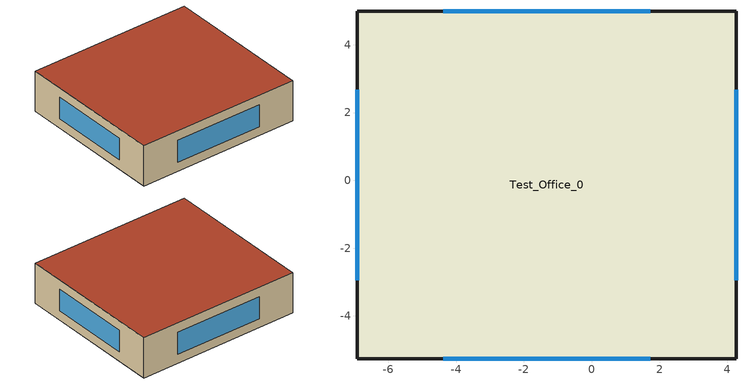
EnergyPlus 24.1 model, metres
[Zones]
Test_Office_0
 floor ground (Interior Floor): 4.26,-5.26 -6.91,-5.26 -6.91,4.99 4.26,4.99 z0
 wall outside (Exterior Wall): -6.91,-5.26 4.26,-5.26 4.26,4.99 -6.91,4.99 -6.91,-5.26 z0:2.81
 window (Exterior Window): -4.39,-5.26 1.73,-5.26 / 4.26,-2.95 4.26,2.67 / 1.73,4.99 -4.39,4.99 / -6.91,2.67 -6.91,-2.95 z0.64:2.17
 roof outside (Exterior Roof): -6.91,4.99 -6.91,-5.26 4.26,-5.26 4.26,4.99 z2.81
[Building]
Building 1: North Axis=0; Terrain=City; Solar Distribution=FullInteriorAndExteriorWithReflections
[Site:Location]
Shanghai: Latitude=31.4; Longitude=121.45; Time Zone=8; Elevation=5.5
[SizingPeriod:DesignDay] Day of Month=21; DryBulb Temperature Range Modifier Type=DefaultMultipliers; Barometric Pressure=101289; Rain Indicator=No; Snow Indicator=No; Daylight Saving Time Indicator=No; Begin Environment Reset Mode=FullResetAtBeginEnvironment
Name | Month | Day Type | Maximum DryBulb Temperature | Daily DryBulb Temperature Range | Humidity Condition Type | Wetbulb or DewPoint at Maximum DryBulb | Wind Speed | Wind Direction | Solar Model Indicator | ASHRAE Clear Sky Optical Depth for Beam Irradiance taub | ASHRAE Clear Sky Optical Depth for Diffuse Irradiance taud | Enthalpy at Maximum DryBulb | Sky Clearness
New York Laguardia Arpt Ann Clg .4% Condns DB=>MWB | 7 | SummerDesignDay | 33.5 | 7.7 | Wetbulb | 23.5 | 5.6 | 270 | ASHRAETau | 0.532 | 1.821
New York Laguardia Arpt Ann Clg .4% Condns DP=>MDB | 7 | SummerDesignDay | 27.2 | 7.7 | Dewpoint | 23.5 | 5.6 | 270 | ASHRAETau | 0.532 | 1.821
New York Laguardia Arpt Ann Clg .4% Condns Enth=>MDB | 7 | SummerDesignDay | 30.8 | 7.7 | Enthalpy |  | 5.6 | 270 | ASHRAETau | 0.532 | 1.821 | 76200
New York Laguardia Arpt Ann Clg .4% Condns WB=>MDB | 7 | SummerDesignDay | 30.7 | 7.7 | Wetbulb | 25.1 | 5.6 | 270 | ASHRAETau | 0.532 | 1.821
New York Laguardia Arpt Ann Htg 99.6% Condns DB | 1 | WinterDesignDay | -10.8 | 0 | Wetbulb | -10.8 | 7.5 | 320 | ASHRAEClearSky |  |  |  | 0
New York Laguardia Arpt Ann Htg Wind 99.6% Condns WS=>MCDB | 1 | WinterDesignDay | 0 | 0 | Wetbulb | 0 | 14.4 | 320 | ASHRAEClearSky |  |  |  | 0
New York Laguardia Arpt Ann Hum_n 99.6% Condns DP=>MCDB | 1 | WinterDesignDay | -9.3 | 0 | Dewpoint | -20.1 | 7.5 | 320 | ASHRAEClearSky |  |  |  | 0
[Material] Thermal Absorptance=0.9
Name | Roughness | Thickness | Conductivity | Density | Specific Heat | Solar Absorptance | Visible Absorptance
F16 Acoustic tile | MediumSmooth | 0.0191 | 0.06 | 368 | 590 | 0.3 | 0.3
G01a 19mm gypsum board | MediumSmooth | 0.019 | 0.16 | 800 | 1090 | 0.4 | 0.4
I02 50mm insulation board | MediumRough | 0.0508 | 0.03 | 43 | 1210 | 0.7 | 0.7
M01 100mm brick | MediumRough | 0.1016 | 0.89 | 1920 | 790 | 0.7 | 0.7
M11 100mm lightweight concrete | MediumRough | 0.1016 | 0.53 | 1280 | 840 | 0.5 | 0.5
M15 200mm heavyweight concrete | MediumRough | 0.2032 | 1.95 | 2240 | 900 | 0.7 | 0.7
[Material:AirGap]
Name | Thermal Resistance
Material Air Gap 1 | 0.18
Material Air Gap 2 | 0.15
[WindowMaterial:Glazing]
Clear 3mm: Optical Data Type=SpectralAverage; Thickness=0.003; Solar Transmittance at Normal Incidence=0.837; Front Side Solar Reflectance at Normal Incidence=0.075; Back Side Solar Reflectance at Normal Incidence=0; Visible Transmittance at Normal Incidence=0.898; Front Side Visible Reflectance at Normal Incidence=0.081; Back Side Visible Reflectance at Normal Incidence=0; Infrared Transmittance at Normal Incidence=0; Front Side Infrared Hemispherical Emissivity=0.84; Back Side Infrared Hemispherical Emissivity=0.84; Conductivity=0.9; Dirt Correction Factor for Solar and Visible Transmittance=1
[WindowMaterial:Gas]
Air 13mm: Gas Type=Air; Thickness=0.0127
[Construction]
Exterior Roof: M11 100mm lightweight concrete, Material Air Gap 1, F16 Acoustic tile
Exterior Wall: M01 100mm brick, M15 200mm heavyweight concrete, I02 50mm insulation board, Material Air Gap 2, G01a 19mm gypsum board
Exterior Window: Clear 3mm, Air 13mm, Clear 3mm
Interior Floor: F16 Acoustic tile, Material Air Gap 1, M11 100mm lightweight concrete
[Space]
Test_Office_0_space: Zone=Test_Office_0; Space Type=Office:OpenOffice:Test_Office_0
[SpaceList]
Office:OpenOffice:Test_Office_0: Test_Office_0_space
[Zone]
Test_Office_0: Multiplier=1; Part of Total Floor Area=Yes
[People]
Office:OpenOffice:Test_Office_0_PeopleObject: Zone or ZoneList or Space or SpaceList=Office:OpenOffice:Test_Office_0; Number of People Schedule=Medium Office Bldg Occ; Number of People Calculation Method=People/Area; People per Floor Area=0.0565108; Fraction Radiant=0.3; Activity Level Schedule=Medium Office Activity
[Lights]
Office:OpenOffice:Test_Office_0_LightsObject: Zone or ZoneList or Space or SpaceList=Office:OpenOffice:Test_Office_0; Schedule=Office Bldg Light; Design Level Calculation Method=Watts/Area; Watts per Floor Area=11.8404; Fraction Replaceable=1; EndUse Subcategory=General
[ElectricEquipment]
Test_Office_0_ElectricEquipmentObject: Zone or ZoneList or Space or SpaceList=Office:OpenOffice:Test_Office_0; Schedule=Medium Office Bldg Equip; Design Level Calculation Method=Watts/Area; Watts per Floor Area=7.64241; EndUse Subcategory=ElectricEquipment
[ZoneInfiltration:DesignFlowRate]
Space Infiltration Design Flow Rate 1: Zone or ZoneList or Space or SpaceList=Office:OpenOffice:Test_Office_0; Schedule=Medium Office Infil Quarter On; Design Flow Rate Calculation Method=Flow/Area; Flow Rate per Floor Area=0.000226568
[DesignSpecification:OutdoorAir]
Test_Office_0_DSOA: Outdoor Air Method=Sum; Outdoor Air Flow per Person=0.0023595; Outdoor Air Flow per Zone Floor Area=0.000304801; Outdoor Air Flow per Zone=0; Outdoor Air Flow Air Changes per Hour=0
[DesignSpecification:OutdoorAir:SpaceList]
Test_Office_0 DSOA Space List: Space 1=Test_Office_0_space; Space 1 Design Specification Outdoor Air Object=Test_Office_0_DSOA
[Sizing:Zone]
Test_Office_0: Zone Cooling Design Supply Air Temperature Input Method=SupplyAirTemperature; Zone Cooling Design Supply Air Temperature=14; Zone Cooling Design Supply Air Temperature Difference=11.11; Zone Heating Design Supply Air Temperature Input Method=SupplyAirTemperature; Zone Heating Design Supply Air Temperature=40; Zone Heating Design Supply Air Temperature Difference=11.11; Zone Cooling Design Supply Air Humidity Ratio=0.0085; Zone Heating Design Supply Air Humidity Ratio=0.008; Design Specification Outdoor Air Object=Test_Office_0 DSOA Space List; Cooling Design Air Flow Method=DesignDay; Cooling Design Air Flow Rate=0; Cooling Minimum Air Flow per Zone Floor Area=0.000762; Cooling Minimum Air Flow=0; Cooling Minimum Air Flow Fraction=0; Heating Design Air Flow Method=DesignDay; Heating Design Air Flow Rate=0; Heating Maximum Air Flow per Zone Floor Area=0.002032; Heating Maximum Air Flow=0.141576; Heating Maximum Air Flow Fraction=0.3; Account for Dedicated Outdoor Air System=No; Zone Load Sizing Method=Sensible Load Only No Latent Load; Zone Latent Cooling Design Supply Air Humidity Ratio Input Method=HumidityRatioDifference; Zone Cooling Design Supply Air Humidity Ratio Difference=0.005; Zone Latent Heating Design Supply Air Humidity Ratio Input Method=HumidityRatioDifference; Zone Humidification Design Supply Air Humidity Ratio Difference=0.005
[ZoneControl:Thermostat]
Test_Office_0 Thermostat: Zone or ZoneList=Test_Office_0; Control Type Schedule=Test_Office_0 Thermostat Schedule; Control 1=dualSetPtThermostatTest_Office_0; Temperature Difference Between Cutout And Setpoint=0
[ThermostatSetpoint:DualSetpoint]
dualSetPtThermostatTest_Office_0: Heating Setpoint Temperature Schedule=Medium Office HtgSetp; Cooling Setpoint Temperature Schedule=Medium Office ClgSetp
[ZONEHVAC:TERMINALUNIT:VARIABLEREFRIGERANTFLOW]
Test_Office_0 VRF Terminal: Terminal Unit Availability Schedule=Always On Discrete hvac_library; Cooling Supply Air Flow Rate=Autosize; No Cooling Supply Air Flow Rate=Autosize; Heating Supply Air Flow Rate=Autosize; No Heating Supply Air Flow Rate=Autosize; Cooling Outdoor Air Flow Rate=0; Heating Outdoor Air Flow Rate=0; No Load Outdoor Air Flow Rate=0; Supply Air Fan Operating Mode Schedule=Always On Discrete hvac_library; Supply Air Fan Placement=BlowThrough; Supply Air Fan Object=Test_Office_0 VRF Terminal Fan OnOff; Outside Air Mixer Object=Test_Office_0 VRF Terminal OA Mixer; Cooling Coil Object=Test_Office_0 VRF Terminal Cooling Coil; Heating Coil Object=Test_Office_0 VRF Terminal Heating Coil; Zone Terminal Unit On Parasitic Electric Energy Use=30; Zone Terminal Unit Off Parasitic Electric Energy Use=20; Rated Heating Capacity Sizing Ratio=1; Maximum Supply Air Temperature from Supplemental Heater=Autosize; Maximum Outdoor DryBulb Temperature for Supplemental Heater Operation=21
[ZONEHVAC:BASEBOARD:CONVECTIVE:ELECTRIC]
Test_Office_0 Baseboard: Availability Schedule=Always On Discrete hvac_library; Heating Design Capacity Method=HeatingDesignCapacity; Heating Design Capacity=AutoSize; Fraction of Autosized Heating Design Capacity=1; Efficiency=1
[Zone equipment]
Test_Office_0: Test_Office_0 VRF Terminal, Test_Office_0 Baseboard
[FAN:ONOFF]
Test_Office_0 VRF Terminal Fan OnOff: Availability Schedule=Always On Discrete hvac_library; Fan Total Efficiency=0.6; Pressure Rise=500; Maximum Flow Rate=Autosize; Motor Efficiency=0.93; Motor In Airstream Fraction=1; Fan Power Ratio Function of Speed Ratio Curve=Test_Office_0 VRF Terminal Fan OnOff Power Ratio Curve; Fan Efficiency Ratio Function of Speed Ratio Curve=Test_Office_0 VRF Terminal Fan OnOff Efficiency Curve; EndUse Subcategory=General
[COIL:COOLING:DX:VARIABLEREFRIGERANTFLOW]
Test_Office_0 VRF Terminal Cooling Coil: Availability Schedule=Always On Discrete hvac_library; Gross Rated Total Cooling Capacity=Autosize; Gross Rated Sensible Heat Ratio=Autosize; Rated Air Flow Rate=Autosize; Cooling Capacity Ratio Modifier Function of Temperature Curve=Test_Office_0 VRF Terminal Cooling Coil VRFTUCoolCapFT; Cooling Capacity Modifier Curve Function of Flow Fraction=Test_Office_0 VRF Terminal Cooling Coil VRFACCoolCapFFF
[COIL:HEATING:DX:VARIABLEREFRIGERANTFLOW]
Test_Office_0 VRF Terminal Heating Coil: Availability Schedule=Always On Discrete hvac_library; Gross Rated Heating Capacity=Autosize; Rated Air Flow Rate=Autosize; Heating Capacity Ratio Modifier Function of Temperature Curve=Test_Office_0 VRF Terminal Heating Coil VRFTUHeatCAPFT; Heating Capacity Modifier Function of Flow Fraction Curve=Test_Office_0 VRF Terminal Heating Coil VRFACHeatCapFFF
[AIRCONDITIONER:VARIABLEREFRIGERANTFLOW]
Heat Pump=My VRF System; Availability Schedule=Always On Discrete hvac_library; Gross Rated Total Cooling Capacity=Autosize; Gross Rated Cooling COP=3.3; Minimum Condenser Inlet Node Temperature in Cooling Mode=-6; Maximum Condenser Inlet Node Temperature in Cooling Mode=43; Cooling Capacity Ratio Modifier Function of Low Temperature Curve=CapRatioLowTempCurve_Cooling; Cooling Capacity Ratio Boundary Curve=CapRatioBoundary_Cooling; Cooling Capacity Ratio Modifier Function of High Temperature Curve=CapRatioHighTempCurve_Cooling; Cooling Energy Input Ratio Modifier Function of Low Temperature Curve=EIRRatioLowTempCurve_Cooling; Cooling Energy Input Ratio Boundary Curve=EIRRatioBoundary_Cooling; Cooling Energy Input Ratio Modifier Function of High Temperature Curve=EIRRatioHighTempCurve_Cooling; Cooling Energy Input Ratio Modifier Function of Low PartLoad Ratio Curve=EIRRatioLowPLR_Cooling; Cooling Energy Input Ratio Modifier Function of High PartLoad Ratio Curve=EIRRatioHighPLR_Cooling; Cooling Combination Ratio Correction Factor Curve=CombinationRatio_Cooling; Cooling PartLoad Fraction Correlation Curve=PLRFractionCorrelation_Cooling; Gross Rated Heating Capacity=Autosize; Rated Heating Capacity Sizing Ratio=1; Gross Rated Heating COP=3.5; Minimum Condenser Inlet Node Temperature in Heating Mode=-20; Maximum Condenser Inlet Node Temperature in Heating Mode=16; Heating Capacity Ratio Modifier Function of Low Temperature Curve=CapRatioLowTempCurve_Heating; Heating Capacity Ratio Boundary Curve=CapRatioBoundary_Heating; Heating Capacity Ratio Modifier Function of High Temperature Curve=CapRatioHighTempCurve_Heating; Heating Energy Input Ratio Modifier Function of Low Temperature Curve=EIRRatioLowTempCurve_Heating; Heating Energy Input Ratio Boundary Curve=EIRRatioBoundary_Heating; Heating Energy Input Ratio Modifier Function of High Temperature Curve=EIRRatioHighTempCurve_Heating; Heating Performance Curve Outdoor Temperature Type=WetBulbTemperature; Heating Energy Input Ratio Modifier Function of Low PartLoad Ratio Curve=EIRRatioLowPLR_Heating; Heating Energy Input Ratio Modifier Function of High PartLoad Ratio Curve=EIRRatioHighPLR_Heating; Heating Combination Ratio Correction Factor Curve=CombinationRatio_Heating; Heating PartLoad Fraction Correlation Curve=PLRFractionCorrelation_Heating; Minimum Heat Pump PartLoad Ratio=0.15; Master Thermostat Priority Control Type=LoadPriority; Zone Terminal Unit List=My VRF System Terminal List; Heat Pump Waste Heat Recovery=No; Equivalent Piping Length used for Piping Correction Factor in Cooling Mode=30; Vertical Height used for Piping Correction Factor=10; Piping Correction Factor for Length in Cooling Mode Curve=PipingCorrectionFactorCurve_Cooling; Piping Correction Factor for Height in Cooling Mode Coefficient=-0.000386; Equivalent Piping Length used for Piping Correction Factor in Heating Mode=30; Piping Correction Factor for Length in Heating Mode Curve=PipingCorrectionFactorCurve_Heating; Piping Correction Factor for Height in Heating Mode Coefficient=0; Crankcase Heater Power per Compressor=15; Number of Compressors=3; Ratio of Compressor Size to Total Compressor Capacity=0.333333; Maximum Outdoor DryBulb Temperature for Crankcase Heater=7; Defrost Strategy=Resistive; Defrost Control=Timed; Defrost Time Period Fraction=0.058333; Resistive Defrost Heater Capacity=1e-07; Maximum Outdoor Drybulb Temperature for Defrost Operation=7; Condenser Type=AirCooled; Evaporative Condenser Effectiveness=0.9; Evaporative Condenser Air Flow Rate=Autosize; Evaporative Condenser Pump Rated Power Consumption=Autosize; Basin Heater Capacity=0; Basin Heater Setpoint Temperature=2; Fuel Type=Electricity; Minimum Condenser Inlet Node Temperature in Heat Recovery Mode=0; Maximum Condenser Inlet Node Temperature in Heat Recovery Mode=20; Heat Recovery Cooling Capacity Modifier Curve=HeatRecoveryCapModifier_Cooling; Initial Heat Recovery Cooling Capacity Fraction=0.5; Heat Recovery Cooling Capacity Time Constant=0.083; Heat Recovery Cooling Energy Modifier Curve=HeatRecoveryEnergyModifier_Cooling; Initial Heat Recovery Cooling Energy Fraction=1; Heat Recovery Cooling Energy Time Constant=0; Heat Recovery Heating Capacity Modifier Curve=HeatRecoveryCapModifier_Heating; Initial Heat Recovery Heating Capacity Fraction=0.5; Heat Recovery Heating Capacity Time Constant=0.083; Heat Recovery Heating Energy Modifier Curve=HeatRecoveryEnergyModifier_Heating; Initial Heat Recovery Heating Energy Fraction=0.5; Heat Recovery Heating Energy Time Constant=0
[ZONETERMINALUNITLIST]
My VRF System Terminal List: Zone Terminal Unit Name 1=Test_Office_0 VRF Terminal
[Controller:MechanicalVentilation]
Controller Mechanical Ventilation 1: Availability Schedule=Always On Discrete; Demand Controlled Ventilation=No; System Outdoor Air Method=ZoneSum; Zone or ZoneList 1=Test_Office_0; Design Specification Outdoor Air Object Name 1=Test_Office_0_DSOA
[Schedule:Day:Interval]
Office Bldg Light Default Schedule: No, 05:00, 0.05, 07:00, 0.1, 08:00, 0.3, 17:00, 0.9, 18:00, 0.7, 20:00, 0.5, 22:00, 0.3, 23:00, 0.1, 24:00, 0.05
Office Bldg Light Rule 2 Day Schedule: No, 06:00, 0.05, 08:00, 0.1, 14:00, 0.5, 17:00, 0.15, 24:00, 0.05
Office Bldg Light Summer Design Day; Medium Office Bldg Equip Summer Design Day; Medium Office Infil Quarter On Rule 1 Day Schedule: No, 24:00, 1
Office Bldg Light Winter Design Day; Medium Office Bldg Occ Winter Design Day; Medium Office Bldg Occ Rule 1 Day Schedule; Medium Office Bldg Equip Winter Design Day: No, 24:00, 0
Office Bldg Light Rule 1 Day Schedule: No, 24:00, 0.05
Medium Office Bldg Occ Default Schedule: No, 06:00, 0, 07:00, 0.1, 08:00, 0.2, 12:00, 0.95, 13:00, 0.5, 17:00, 0.95, 18:00, 0.7, 20:00, 0.4, 22:00, 0.1, 24:00, 0.05
Medium Office Bldg Occ Rule 2 Day Schedule: No, 06:00, 0, 08:00, 0.1, 14:00, 0.5, 17:00, 0.1, 24:00, 0
Medium Office Bldg Occ Summer Design Day: No, 06:00, 0, 22:00, 1, 24:00, 0.05
Medium Office Activity Default Schedule; Medium Office Activity Summer Design Day; Medium Office Activity Winter Design Day: No, 24:00, 120
Medium Office Bldg Equip Default Schedule: No, 08:00, 0.4, 12:00, 0.9, 13:00, 0.8, 17:00, 0.9, 18:00, 0.8, 20:00, 0.6, 22:00, 0.5, 24:00, 0.4
Medium Office Bldg Equip Rule 2 Day Schedule: No, 06:00, 0.3, 08:00, 0.4, 14:00, 0.5, 17:00, 0.35, 24:00, 0.3
Medium Office Bldg Equip Rule 1 Day Schedule: No, 24:00, 0.3
Medium Office HtgSetp Default Schedule: No, 06:00, 15.6, 22:00, 21, 24:00, 15.6
Medium Office HtgSetp Rule 2 Day Schedule: No, 06:00, 15.6, 18:00, 21, 24:00, 15.6
Medium Office HtgSetp Summer Design Day; Medium Office HtgSetp Rule 1 Day Schedule: No, 24:00, 15.6
Medium Office HtgSetp Winter Design Day: No, 24:00, 21
Medium Office ClgSetp Default Schedule; Medium Office ClgSetp Summer Design Day: No, 06:00, 26.7, 22:00, 24, 24:00, 26.7
Medium Office ClgSetp Rule 2 Day Schedule: No, 06:00, 26.7, 18:00, 24, 24:00, 26.7
Medium Office ClgSetp Winter Design Day; Medium Office ClgSetp Rule 1 Day Schedule: No, 24:00, 26.7
Medium Office Infil Quarter On Default Schedule; Medium Office Infil Quarter On Summer Design Day: No, 06:00, 1, 22:00, 0.25, 24:00, 1
Medium Office Infil Quarter On Rule 2 Day Schedule; Medium Office Infil Quarter On Winter Design Day: No, 06:00, 1, 18:00, 0.25, 24:00, 1
[Schedule:Week:Daily]
Schedule:Week:Daily {77782ce5-1a70-49a7-b72d-db0988271982}: Office Bldg Light Default Schedule, Office Bldg Light Default Schedule, Office Bldg Light Default Schedule, Office Bldg Light Default Schedule, Office Bldg Light Default Schedule, Office Bldg Light Default Schedule, Office Bldg Light Rule 2 Day Schedule, Office Bldg Light Default Schedule, Office Bldg Light Summer Design Day, Office Bldg Light Winter Design Day, Office Bldg Light Default Schedule, Office Bldg Light Default Schedule
Schedule:Week:Daily {1558189b-593c-4115-b061-465417357844}: Office Bldg Light Rule 1 Day Schedule, Office Bldg Light Default Schedule, Office Bldg Light Default Schedule, Office Bldg Light Default Schedule, Office Bldg Light Default Schedule, Office Bldg Light Default Schedule, Office Bldg Light Rule 2 Day Schedule, Office Bldg Light Default Schedule, Office Bldg Light Summer Design Day, Office Bldg Light Winter Design Day, Office Bldg Light Default Schedule, Office Bldg Light Default Schedule
Schedule:Week:Daily {cc8d6e51-368d-451a-9b6a-4139d773ba0e}: Medium Office Bldg Occ Default Schedule, Medium Office Bldg Occ Default Schedule, Medium Office Bldg Occ Default Schedule, Medium Office Bldg Occ Default Schedule, Medium Office Bldg Occ Default Schedule, Medium Office Bldg Occ Default Schedule, Medium Office Bldg Occ Rule 2 Day Schedule, Medium Office Bldg Occ Default Schedule, Medium Office Bldg Occ Summer Design Day, Medium Office Bldg Occ Winter Design Day, Medium Office Bldg Occ Default Schedule, Medium Office Bldg Occ Default Schedule
Schedule:Week:Daily {ff233f80-dcaf-4b18-966b-1bf7394c094d}: Medium Office Bldg Occ Rule 1 Day Schedule, Medium Office Bldg Occ Default Schedule, Medium Office Bldg Occ Default Schedule, Medium Office Bldg Occ Default Schedule, Medium Office Bldg Occ Default Schedule, Medium Office Bldg Occ Default Schedule, Medium Office Bldg Occ Rule 2 Day Schedule, Medium Office Bldg Occ Default Schedule, Medium Office Bldg Occ Summer Design Day, Medium Office Bldg Occ Winter Design Day, Medium Office Bldg Occ Default Schedule, Medium Office Bldg Occ Default Schedule
Schedule:Week:Daily {28c29561-b365-4a14-8672-9021b01eb02f}: Medium Office Activity Default Schedule, Medium Office Activity Default Schedule, Medium Office Activity Default Schedule, Medium Office Activity Default Schedule, Medium Office Activity Default Schedule, Medium Office Activity Default Schedule, Medium Office Activity Default Schedule, Medium Office Activity Default Schedule, Medium Office Activity Summer Design Day, Medium Office Activity Winter Design Day, Medium Office Activity Default Schedule, Medium Office Activity Default Schedule
Schedule:Week:Daily {6e8d415d-8fa0-48d6-ac4d-d47d8b98405b}: Medium Office Bldg Equip Default Schedule, Medium Office Bldg Equip Default Schedule, Medium Office Bldg Equip Default Schedule, Medium Office Bldg Equip Default Schedule, Medium Office Bldg Equip Default Schedule, Medium Office Bldg Equip Default Schedule, Medium Office Bldg Equip Rule 2 Day Schedule, Medium Office Bldg Equip Default Schedule, Medium Office Bldg Equip Summer Design Day, Medium Office Bldg Equip Winter Design Day, Medium Office Bldg Equip Default Schedule, Medium Office Bldg Equip Default Schedule
Schedule:Week:Daily {2f904850-a863-4ee8-bc0d-29bfee0f8749}: Medium Office Bldg Equip Rule 1 Day Schedule, Medium Office Bldg Equip Default Schedule, Medium Office Bldg Equip Default Schedule, Medium Office Bldg Equip Default Schedule, Medium Office Bldg Equip Default Schedule, Medium Office Bldg Equip Default Schedule, Medium Office Bldg Equip Rule 2 Day Schedule, Medium Office Bldg Equip Default Schedule, Medium Office Bldg Equip Summer Design Day, Medium Office Bldg Equip Winter Design Day, Medium Office Bldg Equip Default Schedule, Medium Office Bldg Equip Default Schedule
Schedule:Week:Daily {ecb93216-4e3a-48b3-b436-2bda810a97af}: Medium Office HtgSetp Default Schedule, Medium Office HtgSetp Default Schedule, Medium Office HtgSetp Default Schedule, Medium Office HtgSetp Default Schedule, Medium Office HtgSetp Default Schedule, Medium Office HtgSetp Default Schedule, Medium Office HtgSetp Rule 2 Day Schedule, Medium Office HtgSetp Default Schedule, Medium Office HtgSetp Summer Design Day, Medium Office HtgSetp Winter Design Day, Medium Office HtgSetp Default Schedule, Medium Office HtgSetp Default Schedule
Schedule:Week:Daily {7658c4fb-bb29-427e-bf3f-5def4335bcf1}: Medium Office HtgSetp Rule 1 Day Schedule, Medium Office HtgSetp Default Schedule, Medium Office HtgSetp Default Schedule, Medium Office HtgSetp Default Schedule, Medium Office HtgSetp Default Schedule, Medium Office HtgSetp Default Schedule, Medium Office HtgSetp Rule 2 Day Schedule, Medium Office HtgSetp Default Schedule, Medium Office HtgSetp Summer Design Day, Medium Office HtgSetp Winter Design Day, Medium Office HtgSetp Default Schedule, Medium Office HtgSetp Default Schedule
Schedule:Week:Daily {8e0b014c-04b7-4e6c-a258-14b421fd36f8}: Medium Office ClgSetp Default Schedule, Medium Office ClgSetp Default Schedule, Medium Office ClgSetp Default Schedule, Medium Office ClgSetp Default Schedule, Medium Office ClgSetp Default Schedule, Medium Office ClgSetp Default Schedule, Medium Office ClgSetp Rule 2 Day Schedule, Medium Office ClgSetp Default Schedule, Medium Office ClgSetp Summer Design Day, Medium Office ClgSetp Winter Design Day, Medium Office ClgSetp Default Schedule, Medium Office ClgSetp Default Schedule
Schedule:Week:Daily {edd3bcc3-8268-4813-9843-1db4b5a04d2a}: Medium Office ClgSetp Rule 1 Day Schedule, Medium Office ClgSetp Default Schedule, Medium Office ClgSetp Default Schedule, Medium Office ClgSetp Default Schedule, Medium Office ClgSetp Default Schedule, Medium Office ClgSetp Default Schedule, Medium Office ClgSetp Rule 2 Day Schedule, Medium Office ClgSetp Default Schedule, Medium Office ClgSetp Summer Design Day, Medium Office ClgSetp Winter Design Day, Medium Office ClgSetp Default Schedule, Medium Office ClgSetp Default Schedule
Schedule:Week:Daily {10ec3e5a-5294-46cc-8ada-f12e209007b8}: Medium Office Infil Quarter On Default Schedule, Medium Office Infil Quarter On Default Schedule, Medium Office Infil Quarter On Default Schedule, Medium Office Infil Quarter On Default Schedule, Medium Office Infil Quarter On Default Schedule, Medium Office Infil Quarter On Default Schedule, Medium Office Infil Quarter On Rule 2 Day Schedule, Medium Office Infil Quarter On Default Schedule, Medium Office Infil Quarter On Summer Design Day, Medium Office Infil Quarter On Winter Design Day, Medium Office Infil Quarter On Default Schedule, Medium Office Infil Quarter On Default Schedule
Schedule:Week:Daily {20898e88-71dc-48a1-8bf4-30a1d78b98f6}: Medium Office Infil Quarter On Rule 1 Day Schedule, Medium Office Infil Quarter On Default Schedule, Medium Office Infil Quarter On Default Schedule, Medium Office Infil Quarter On Default Schedule, Medium Office Infil Quarter On Default Schedule, Medium Office Infil Quarter On Default Schedule, Medium Office Infil Quarter On Rule 2 Day Schedule, Medium Office Infil Quarter On Default Schedule, Medium Office Infil Quarter On Summer Design Day, Medium Office Infil Quarter On Winter Design Day, Medium Office Infil Quarter On Default Schedule, Medium Office Infil Quarter On Default Schedule
[Schedule:Year]
Office Bldg Light: Schedule:Week:Daily {77782ce5-1a70-49a7-b72d-db0988271982}, 1, 1, 1, 3, Schedule:Week:Daily {1558189b-593c-4115-b061-465417357844}, 1, 4, 12, 31
Medium Office Bldg Occ: Schedule:Week:Daily {cc8d6e51-368d-451a-9b6a-4139d773ba0e}, 1, 1, 1, 3, Schedule:Week:Daily {ff233f80-dcaf-4b18-966b-1bf7394c094d}, 1, 4, 12, 31
Medium Office Activity: Schedule:Week:Daily {28c29561-b365-4a14-8672-9021b01eb02f}, 1, 1, 12, 31
Medium Office Bldg Equip: Schedule:Week:Daily {6e8d415d-8fa0-48d6-ac4d-d47d8b98405b}, 1, 1, 1, 3, Schedule:Week:Daily {2f904850-a863-4ee8-bc0d-29bfee0f8749}, 1, 4, 12, 31
Medium Office HtgSetp: Schedule:Week:Daily {ecb93216-4e3a-48b3-b436-2bda810a97af}, 1, 1, 1, 3, Schedule:Week:Daily {7658c4fb-bb29-427e-bf3f-5def4335bcf1}, 1, 4, 12, 31
Medium Office ClgSetp: Schedule:Week:Daily {8e0b014c-04b7-4e6c-a258-14b421fd36f8}, 1, 1, 1, 3, Schedule:Week:Daily {edd3bcc3-8268-4813-9843-1db4b5a04d2a}, 1, 4, 12, 31
Medium Office Infil Quarter On: Schedule:Week:Daily {10ec3e5a-5294-46cc-8ada-f12e209007b8}, 1, 1, 1, 3, Schedule:Week:Daily {20898e88-71dc-48a1-8bf4-30a1d78b98f6}, 1, 4, 12, 31
[Schedule:Compact]
Test_Office_0 Thermostat Schedule: Through: 12/31, For: AllDays, Until: 24:00, 4
[Schedule:Constant] Hourly Value=1
Always On Discrete hvac_library; Always On Discrete
[CURVE:LINEAR] Coefficient1 Constant=0.85; Coefficient2 x=0.15; Minimum Value of x=0; Maximum Value of x=1; Input Unit Type for X=Dimensionless; Output Unit Type=Dimensionless
PLRFractionCorrelation_Cooling; PLRFractionCorrelation_Heating
[CURVE:QUADRATIC] Coefficient1 Constant=0.8; Coefficient2 x=0.2; Coefficient3 x2=0; Minimum Value of x=0.5; Maximum Value of x=1.5; Input Unit Type for X=Dimensionless; Output Unit Type=Dimensionless
Test_Office_0 VRF Terminal Cooling Coil VRFACCoolCapFFF; Test_Office_0 VRF Terminal Heating Coil VRFACHeatCapFFF
[CURVE:CUBIC]
Name | Coefficient1 Constant | Coefficient2 x | Coefficient3 x2 | Coefficient4 x3 | Minimum Value of x | Maximum Value of x | Input Unit Type for X | Output Unit Type
Test_Office_0 VRF Terminal Fan OnOff Efficiency Curve | 1 | 0 | 0 | 0 | 0 | 1 | Dimensionless | Dimensionless
CapRatioBoundary_Cooling | 25.73 | -0.0315004 | -0.014166 | 0 | 11 | 30 | Temperature | Temperature
EIRRatioBoundary_Cooling | 25.7347 | -0.0315004 | -0.014166 | 0 | 15 | 24 | Temperature | Temperature
EIRRatioLowPLR_Cooling | 0.454123 | -0.172969 | 1.08287 | -0.361848 | 0.15 | 1 | Dimensionless | Dimensionless
EIRRatioHighPLR_Cooling; EIRRatioHighPLR_Heating | 1 | 0 | 0 | 0 | 1 | 1.5 | Dimensionless | Dimensionless
CombinationRatio_Cooling | 0.576593 | 0.634941 | -0.307609 | 0.0960753 | 1 | 1.5 | Dimensionless | Dimensionless
CapRatioBoundary_Heating; EIRRatioBoundary_Heating | 58.577 | -3.0255 | 0.0193 | 0 | 15 | 23.89 | Temperature | Temperature
EIRRatioLowPLR_Heating | 0.392474 | 0.0760164 | 0.698324 | -0.168841 | 0.15 | 1 | Dimensionless | Dimensionless
CombinationRatio_Heating | 0.76672 | 0.26173 | -0.015911 | -0.0125388 | 1 | 1.5 | Dimensionless | Dimensionless
[CURVE:EXPONENT]
Test_Office_0 VRF Terminal Fan OnOff Power Ratio Curve: Coefficient1 Constant=1; Coefficient2 Constant=0; Coefficient3 Constant=0; Minimum Value of x=0; Maximum Value of x=1; Minimum Curve Output=0; Maximum Curve Output=1; Input Unit Type for X=Dimensionless; Output Unit Type=Dimensionless
[CURVE:BIQUADRATIC] Output Unit Type=Dimensionless
Name | Coefficient1 Constant | Coefficient2 x | Coefficient3 x2 | Coefficient4 y | Coefficient5 y2 | Coefficient6 xy | Minimum Value of x | Maximum Value of x | Minimum Value of y | Maximum Value of y | Minimum Curve Output | Maximum Curve Output | Input Unit Type for X | Input Unit Type for Y
Test_Office_0 VRF Terminal Cooling Coil VRFTUCoolCapFT | 0.0585884 | 0.0587397 | -0.000210275 | 0.010937 | -0.000121955 | -0.000524662 | 15 | 23.89 | 20 | 43.33 | 0.8083 | 1.2583 | Temperature | Temperature
Test_Office_0 VRF Terminal Heating Coil VRFTUHeatCAPFT | 0.375444 | 0.0668191 | -0.00194171 | 0.0442618 | -0.000400958 | -0.00148198 | 21.11 | 27.22 | -15 | 18.33 | 0.6074 | 1 | Temperature | Temperature
CapRatioLowTempCurve_Cooling | 0.576883 | 0.017448 | 0.000583269 | -1.76324e-06 | -7.474e-09 | -1.30413e-07 | 15 | 24 | -5 | 23 |  |  | Temperature | Temperature
CapRatioHighTempCurve_Cooling | 0.686736 | 0.0207631 | 0.0005447 | -0.0016218 | -4.259e-07 | -0.0003392 | 15 | 24 | 16 | 43 |  |  | Temperature | Temperature
EIRRatioLowTempCurve_Cooling | 0.989011 | -0.0234797 | 0.000199711 | 0.00596834 | -1.0289e-07 | -0.00015686 | 15 | 24 | -5 | 23 |  |  | Temperature | Temperature
EIRRatioHighTempCurve_Cooling | -1.43951 | 0.161985 | -0.00349118 | 0.0269443 | 0.000134616 | -0.000671494 | 15 | 23.89 | 16.8 | 43.3 |  |  | Temperature | Temperature
CapRatioLowTempCurve_Heating | 1.01209 | -0.00124676 | -0.000127185 | 0.0267564 | -4.986e-07 | -0.000263524 | 21.1 | 27.2 | -20 | 3.33 |  |  | Temperature | Temperature
CapRatioHighTempCurve_Heating | 2.58599 | -0.0953227 | 0.000955329 | 0 | 0 | 0 | 21.1 | 27.2 | -9.44 | 15 |  |  | Temperature | Temperature
EIRRatioLowTempCurve_Heating | 0.722429 | 0.00345666 | 0.000650703 | -0.00264354 | 0.00124648 | -0.000100916 | 21.1 | 27.2 | -20 | 3.33 |  |  | Temperature | Temperature
EIRRatioHighTempCurve_Heating | 1.38857 | -0.0229771 | 0.000537274 | -0.0273937 | 0.000403043 | -5.9786e-05 | 21.1 | 27.2 | -4.44 | 13.33 |  |  | Temperature | Temperature
PipingCorrectionFactorCurve_Cooling | 2.03882 | -0.00242606 | 3.5512e-06 | -1.68581 | 0.668703 | -4.5706e-05 | 7.62 | 182.88 | 0.8 | 1.5 |  |  | Dimensionless | Dimensionless
PipingCorrectionFactorCurve_Heating | 1 | 0 | 0 | 0 | 0 | 0 | 0 | 1 | 0 | 1 |  |  | Dimensionless | Dimensionless
HeatRecoveryCapModifier_Cooling; HeatRecoveryCapModifier_Heating | 0.9 | 0 | 0 | 0 | 0 | 0 | 0 | 1 | 0 | 1 |  |  | Dimensionless | Dimensionless
HeatRecoveryEnergyModifier_Cooling; HeatRecoveryEnergyModifier_Heating | 1.1 | 0 | 0 | 0 | 0 | 0 | 0 | 1 | 0 | 1 |  |  | Dimensionless | Dimensionless
